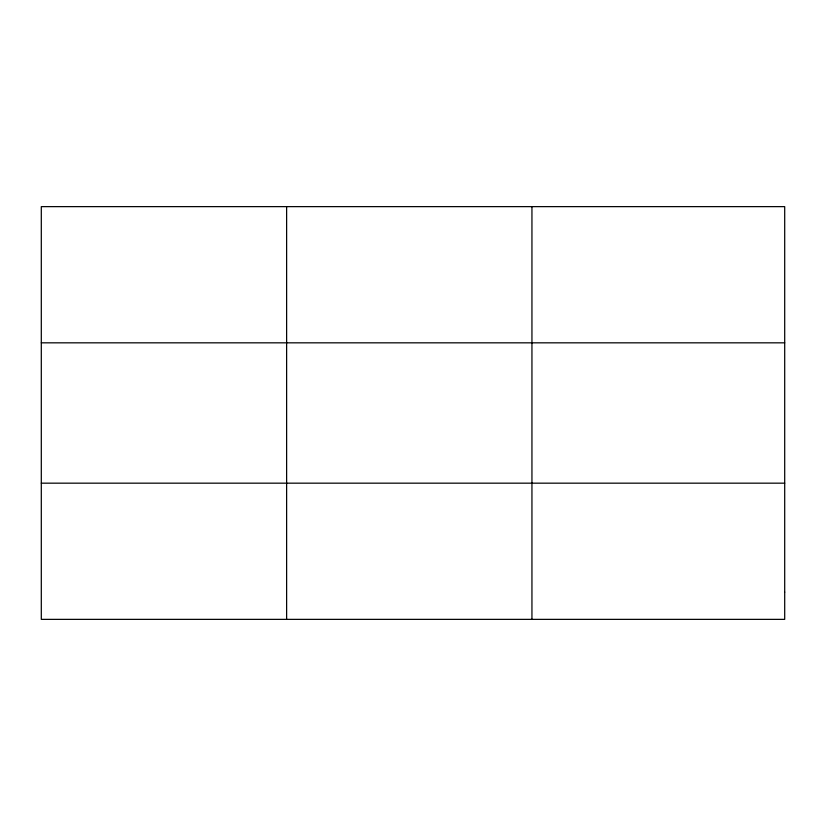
<?xml version="1.0" encoding="UTF-8"?>
<svg xmlns="http://www.w3.org/2000/svg" width="826" height="826" viewBox="0 0 826 826"><rect width="100%" height="100%" fill="white"/><g stroke="black" fill="none" stroke-linecap="round" stroke-linejoin="round"><path stroke-width="1.24" d="M286.622 206.634L286.622 619.366M531.944 206.634L531.944 619.366M41.3 342.831L784.7 342.831M41.3 483.169L784.7 483.169M784.7 592.128L784.7 619.366L41.3 619.366L41.3 206.634L784.7 206.634L784.7 592.128"/></g></svg>
